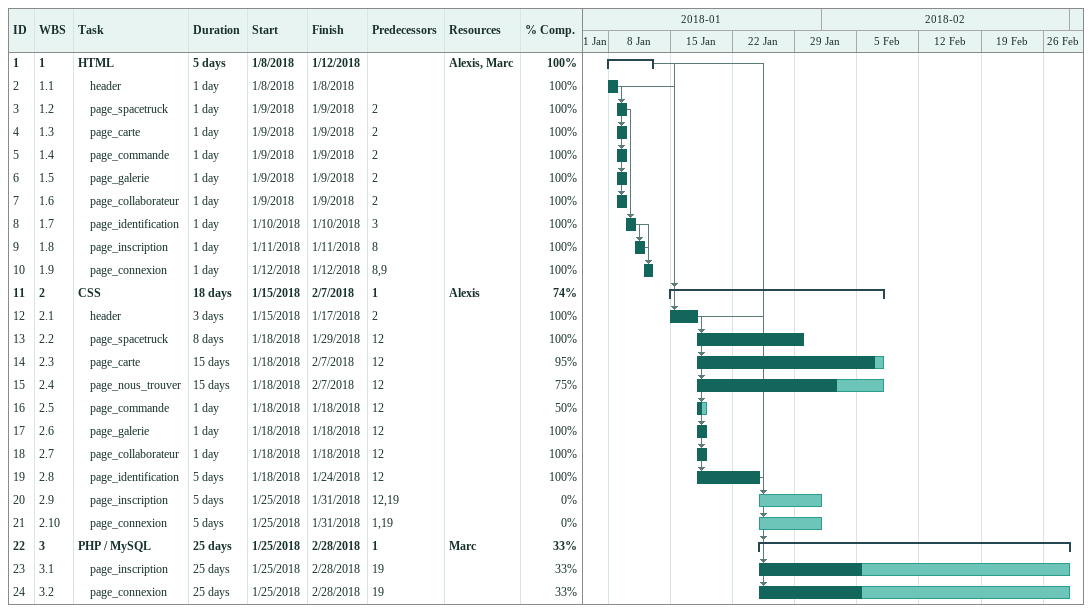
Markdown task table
| ID | WBS | Task | Duration | Start | Finish | Predecessors | Resources | % complete |
|---|---|---|---|---|---|---|---|---|
| 1 | 1 | **HTML** | 5d | 2018-01-08 | 2018-01-12 |  | Alexis, Marc | 100 |
| 2 | 1.1 | header | 1d | 2018-01-08 | 2018-01-08 |  |  | 100 |
| 3 | 1.2 | page_spacetruck | 1d | 2018-01-09 | 2018-01-09 | 2 |  | 100 |
| 4 | 1.3 | page_carte | 1d | 2018-01-09 | 2018-01-09 | 2 |  | 100 |
| 5 | 1.4 | page_commande | 1d | 2018-01-09 | 2018-01-09 | 2 |  | 100 |
| 6 | 1.5 | page_galerie | 1d | 2018-01-09 | 2018-01-09 | 2 |  | 100 |
| 7 | 1.6 | page_collaborateur | 1d | 2018-01-09 | 2018-01-09 | 2 |  | 100 |
| 8 | 1.7 | page_identification | 1d | 2018-01-10 | 2018-01-10 | 3 |  | 100 |
| 9 | 1.8 | page_inscription | 1d | 2018-01-11 | 2018-01-11 | 8 |  | 100 |
| 10 | 1.9 | page_connexion | 1d | 2018-01-12 | 2018-01-12 | 8, 9 |  | 100 |
| 11 | 2 | **CSS** | 18d | 2018-01-15 | 2018-02-07 | 1 | Alexis | 74 |
| 12 | 2.1 | header | 3d | 2018-01-15 | 2018-01-17 | 2 |  | 100 |
| 13 | 2.2 | page_spacetruck | 8d | 2018-01-18 | 2018-01-29 | 12 |  | 100 |
| 14 | 2.3 | page_carte | 15d | 2018-01-18 | 2018-02-07 | 12 |  | 95 |
| 15 | 2.4 | page_nous_trouver | 15d | 2018-01-18 | 2018-02-07 | 12 |  | 75 |
| 16 | 2.5 | page_commande | 1d | 2018-01-18 | 2018-01-18 | 12 |  | 50 |
| 17 | 2.6 | page_galerie | 1d | 2018-01-18 | 2018-01-18 | 12 |  | 100 |
| 18 | 2.7 | page_collaborateur | 1d | 2018-01-18 | 2018-01-18 | 12 |  | 100 |
| 19 | 2.8 | page_identification | 5d | 2018-01-18 | 2018-01-24 | 12 |  | 100 |
| 20 | 2.9 | page_inscription | 5d | 2018-01-25 | 2018-01-31 | 12, 19 |  | 0 |
| 21 | 2.10 | page_connexion | 5d | 2018-01-25 | 2018-01-31 | 1, 19 |  | 0 |
| 22 | 3 | **PHP / MySQL** | 25d | 2018-01-25 | 2018-02-28 | 1 | Marc | 33 |
| 23 | 3.1 | page_inscription | 25d | 2018-01-25 | 2018-02-28 | 19 |  | 33 |
| 24 | 3.2 | page_connexion | 25d | 2018-01-25 | 2018-02-28 | 19 |  | 33 |
